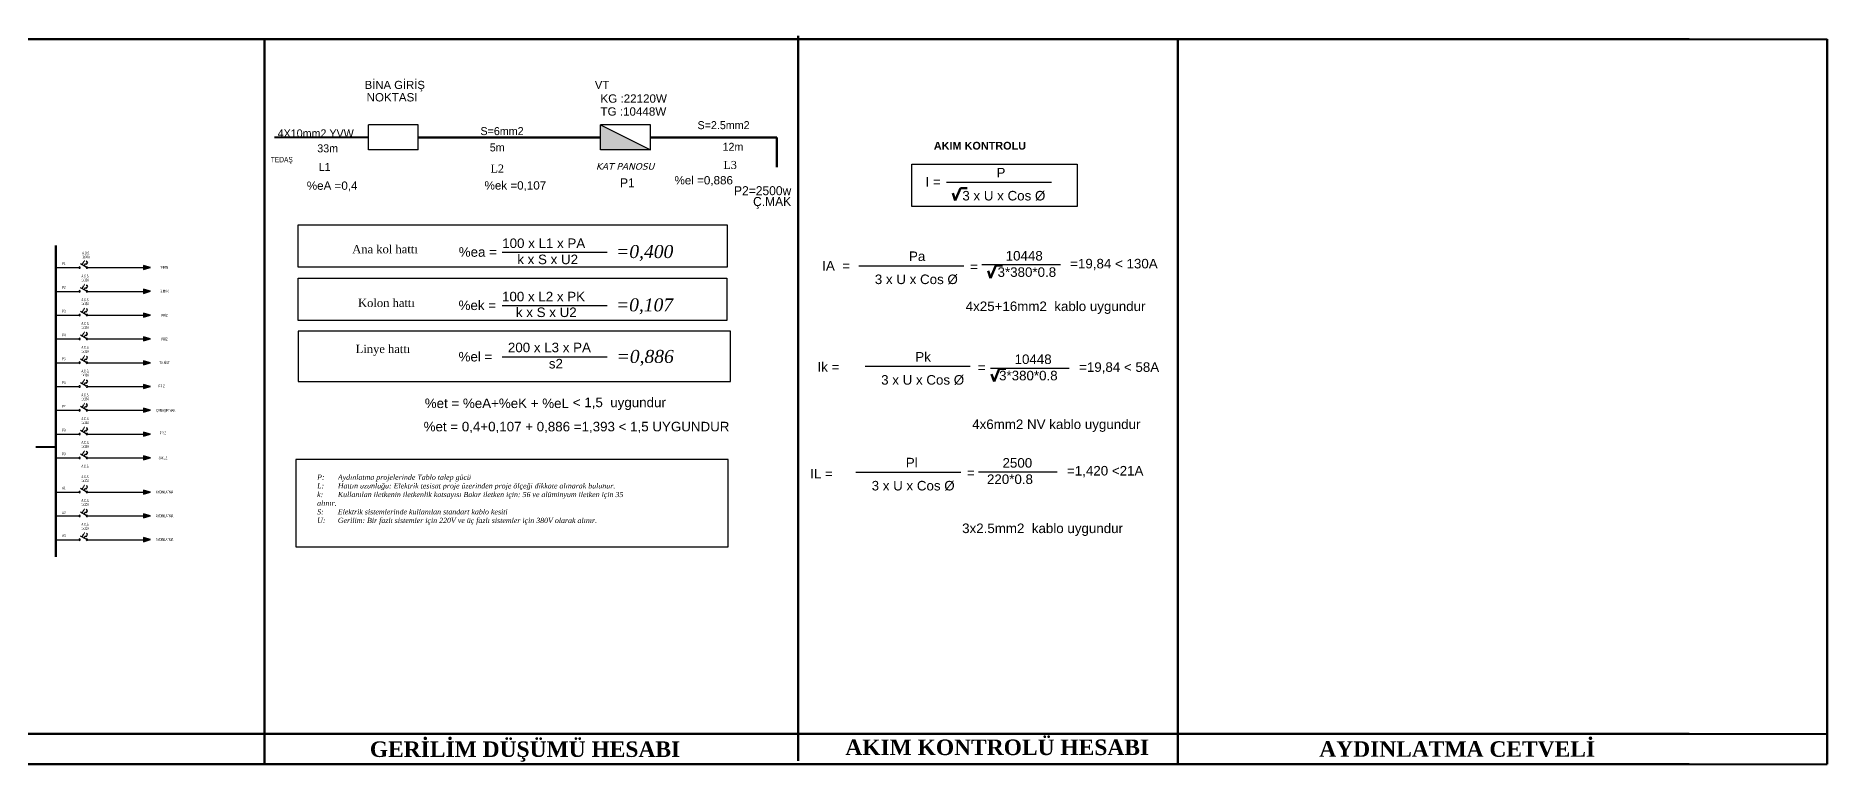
# Model space of a CAD drawing. Header units: millimetres. Extents: x -4521 to 20262, y 301 to 3092.
# Drawn here: x 5205 to 8664, y 572 to 1978 of the extents above; entities that cross this region are included whole.
import ezdxf
from ezdxf.enums import TextEntityAlignment as Align

# ---------------------------------------------------------------- set-up
doc = ezdxf.new("R2010")
doc.units = ezdxf.units.MM
for name, pattern in [('CONTINOUS', [0]), ('CONTINU', [0]), ('DASHDOT', [1, 0.5, -0.25, 0, -0.25]), ('DASHED', [0.75, 0.5, -0.25]), ('DUZ', [0])]:
    doc.linetypes.add(name, pattern=pattern)
for name, color, linetype in [('00-AYD', 2, 'Continuous'), ('AYDL', 10, 'Continuous'), ('DUAFONHATTI', 3, 'DASHDOT'), ('H', 2, 'DUZ'), ('KUVVETTEKHAT', 4, 'Continuous'), ('L4', 1, 'Continuous'), ('OPT_E_KOLON_SEMBOL', 3, 'Continuous'), ('SEMBOLLER', 7, 'Continuous'), ('TABLO', 2, 'Continuous'), ('TEKHAT', 2, 'Continuous'), ('YAZI5', 2, 'Continuous'), ('YAZI6', 2, 'Continuous')]:
    doc.layers.add(name, color=color, linetype=linetype)
for name, color, linetype, lineweight in [('ACIHAZ', 7, 'Continuous', 25), ('Ana Kolon Hattı', 11, 'Continuous', 60), ('Aydınlatma Hattı', 1, 'Continuous', 40), ('diyafon', 6, 'Continuous', 40), ('Genel', 4, 'CONTINOUS', 40), ('genell', 4, 'Continuous', 25), ('kolon', 5, 'Continuous', 25), ('Topraklama', 3, 'DASHED', 40), ('topraklamaa', 3, 'Continuous', 40), ('YAZI', 144, 'Continuous', 20), ('Yazılar', 4, 'Continuous', 30)]:
    doc.layers.add(name, color=color, linetype=linetype, lineweight=lineweight)
doc.styles.add('ERAY', font='arial.ttf', dxfattribs={"width": 0.8, "height": 20})
doc.styles.add('Grupcad', font='arial.ttf', dxfattribs={"width": 0.7})
doc.styles.add('Kablo Kesit Yazıları', font='timesi.ttf', dxfattribs={"height": 25})
doc.styles.add('Proje Pafta Yazıları', font='timesbd.ttf', dxfattribs={"height": 30})
doc.styles.add('SCRIPTS', font='wturkce.shx', dxfattribs={"width": 0.6, "height": 12.5})
doc.styles.get("Standard").update_dxf_attribs({"font": 'arial.ttf'})
doc.styles.add('TEVFIK-5', font='verdanai.ttf')
doc.styles.add('YAZI', font='arialbd.ttf')

# ---------------------------------------------------------------- blocks, each defined once
blk = doc.blocks.new('OPT_AOS')
at = {"layer": 'OPT_E_KOLON_SEMBOL', "color": 6}
blk.add_line((28.3, 14), (18.7, 30.8), dxfattribs=at)
for points in [[(18.1, 8.2), (11, 20.5), (5.2, 17.2), (-0.4, 27), (5.3, 30.3), (2.9, 34.4)], [(7.1, 1.9), (36.9, 18.9)]]:
    blk.add_lwpolyline(points, dxfattribs=at)
for centre in [(3.8, 0), (41.7, 0)]:
    blk.add_circle(centre, 3.79, dxfattribs=at)
at = {"layer": 'OPT_E_KOLON_SEMBOL', "color": 6, "linetype": 'Continuous'}
blk.add_solid([(22, 32.6), (15.4, 28.9), (13, 40.6)], dxfattribs=at)
blk = doc.blocks.new('ok')
at = {"layer": 'AYDL', "color": 4}
blk.add_solid([(0, -0.058), (-0.204, -0.001), (0, 0.058)], dxfattribs=at)
at = {"layer": 'SEMBOLLER', "color": 4}
for p, q in [((0, 0.058), (-0.204, -0.001)), ((0, -0.058), (0, 0.058)), ((-0.204, -0.001), (0, -0.058))]:
    blk.add_line(p, q, dxfattribs=at)

msp = doc.modelspace()

# ---------------------------------------------------------------- hatches: boundary and pattern name
at = {"layer": 'ACIHAZ'}
msp.add_hatch(color=4, dxfattribs=at).paths.add_polyline_path([(6391.798, 1758.273), (6295.51, 1806.417), (6295.51, 1758.273)])

# ---------------------------------------------------------------- linework, layer by layer
at = {"layer": 'ACIHAZ', "color": 4}
for p, q in [((5847.376, 1758.273), (5847.376, 1806.417)), ((5943.664, 1806.417), (5847.376, 1806.417)), ((5943.664, 1758.273), (5943.664, 1806.417)), ((6295.51, 1758.273), (6295.51, 1806.417)), ((6391.798, 1806.417), (6295.51, 1806.417)), ((6295.51, 1806.417), (6391.798, 1758.273)), ((6391.798, 1758.273), (6391.798, 1806.417)), ((5943.664, 1758.273), (5847.376, 1758.273)), ((5943.664, 1758.273), (5847.376, 1758.273)), ((6391.798, 1758.273), (6295.51, 1758.273)), ((6391.798, 1758.273), (6295.51, 1758.273))]:
    msp.add_line(p, q, dxfattribs=at)
at = {"layer": 'ACIHAZ', "color": 2}
for p, q in [((6963.532, 1695.969), (7166.311, 1695.969)), ((6105.759, 1560.507), (6308.539, 1560.507)), ((6794.576, 1534.491), (6997.355, 1534.491)), ((6105.412, 1457.588), (6308.191, 1457.588)), ((6105.412, 1358.338), (6308.191, 1358.338)), ((6806.789, 1340.276), (7009.568, 1340.276)), ((6788.444, 1136.007), (6991.224, 1136.007))]:
    msp.add_line(p, q, dxfattribs=at)
at = {"layer": 'Ana Kolon Hattı'}
for p, q in [((-3526.781, 1971.988), (8397.698, 1971.988)), ((5646.596, 571.949), (5646.596, 1971.949)), ((6677.287, 578.392), (6677.287, 1978.392)), ((7410.124, 571.959), (7410.124, 1971.959)), ((8664.04, 572.217), (8664.04, 1972.217)), ((-3526.781, 630.449), (8397.698, 630.449)), ((8397.698, 572.217), (-3526.781, 571.988))]:
    msp.add_line(p, q, dxfattribs=at)
at = {"layer": 'Aydınlatma Hattı'}
for p, q in [((8397.698, 1971.988), (8664.04, 1972.217)), ((8397.698, 630.449), (8397.698, 630.449)), ((8397.698, 630.449), (8664.04, 630.449)), ((8397.698, 572.217), (8664.04, 572.222))]:
    msp.add_line(p, q, dxfattribs=at)
at = {"layer": 'diyafon'}
msp.add_line((5847.376, 1782.345), (5666.108, 1782.345), dxfattribs=at)
at = {"layer": 'Genel', "linetype": 'CONTINU'}
msp.add_line((5205.32, 1184.656), (5245.407, 1184.656), dxfattribs=at)
at = {"layer": 'kolon', "linetype": 'Continuous'}
for points in [[(7215.683, 1648.632), (6896.91, 1648.632), (6896.91, 1730.264), (7215.683, 1730.264)], [(6539.963, 1531.521), (5712.018, 1531.521), (5712.018, 1613.153), (6539.963, 1613.153)], [(6539.616, 1428.602), (5711.67, 1428.602), (5711.67, 1510.234), (6539.616, 1510.234)], [(6546.748, 1408.038), (5711.67, 1408.038), (5711.67, 1310.865), (6546.748, 1310.865)], [(6542.181, 1160.25), (5707.103, 1160.25), (5707.103, 991.407), (6542.181, 991.407)]]:
    msp.add_lwpolyline(points, close=True, dxfattribs=at)
at = {"layer": 'KUVVETTEKHAT', "color": 3, "ltscale": 70}
for p, q in [((5245.415, 1530.902), (5288.298, 1530.902)), ((5305.208, 1530.902), (5412.991, 1530.897)), ((5245.414, 1484.972), (5288.297, 1484.972)), ((5305.207, 1484.972), (5412.99, 1484.968)), ((5245.412, 1439.042), (5288.295, 1439.042)), ((5305.205, 1439.042), (5412.988, 1439.038)), ((5245.411, 1393.112), (5288.293, 1393.112)), ((5305.203, 1393.112), (5412.986, 1393.108)), ((5245.409, 1347.182), (5288.291, 1347.182)), ((5305.202, 1347.183), (5412.984, 1347.178)), ((5245.414, 1301.253), (5288.297, 1301.253)), ((5305.207, 1301.253), (5412.99, 1301.248)), ((5245.405, 1255.323), (5288.287, 1255.323)), ((5305.198, 1255.323), (5412.98, 1255.319)), ((5245.414, 1209.393), (5288.297, 1209.393)), ((5305.207, 1209.393), (5412.99, 1209.389)), ((5245.414, 1163.463), (5288.297, 1163.463)), ((5305.207, 1163.463), (5412.99, 1163.459)), ((5245.399, 1097.281), (5288.282, 1097.281)), ((5305.192, 1097.281), (5412.975, 1097.277)), ((5245.399, 1051.351), (5288.282, 1051.351)), ((5305.192, 1051.351), (5412.975, 1051.347)), ((5245.399, 1005.421), (5288.282, 1005.421)), ((5305.192, 1005.422), (5412.975, 1005.417))]:
    msp.add_line(p, q, dxfattribs=at)
at = {"layer": 'L4', "ltscale": 15, "const_width": 4.55}
msp.add_lwpolyline([(5243.931, 1574.01), (5243.929, 971.971)], dxfattribs=at)
at = {"layer": 'Topraklama', "color": 2, "linetype": 'Continuous', "lineweight": 120}
for p, q in [((6295.51, 1782.345), (5943.664, 1782.345)), ((6391.798, 1782.345), (6635.935, 1782.345)), ((6391.798, 1782.345), (6635.935, 1782.345)), ((6635.935, 1782.345), (6635.935, 1724.479)), ((6975.895, 1674.309), (6980.585, 1660.254)), ((6980.585, 1660.254), (6990.702, 1684.508)), ((6990.702, 1684.508), (7003.492, 1684.508))]:
    msp.add_line(p, q, dxfattribs=at)
at = {"layer": 'Yazılar', "color": 2}
for p, q in [((7031.56, 1536.605), (7183.589, 1536.605)), ((7048.752, 1336.803), (7200.78, 1336.803)), ((7025.463, 1136.682), (7177.492, 1136.682))]:
    msp.add_line(p, q, dxfattribs=at)
at = {"layer": 'Yazılar', "color": 2, "linetype": 'Continuous', "lineweight": 120}
for p, q in [((7044.149, 1524.432), (7048.839, 1510.376)), ((7048.839, 1510.376), (7058.956, 1534.63)), ((7058.956, 1534.63), (7071.746, 1534.63)), ((7050.817, 1325.257), (7055.508, 1311.201)), ((7055.508, 1311.201), (7065.624, 1335.455)), ((7065.624, 1335.455), (7078.414, 1335.455))]:
    msp.add_line(p, q, dxfattribs=at)

# ---------------------------------------------------------------- block references
at = {"layer": 'DUAFONHATTI', "linetype": 'DUZ', "xscale": -0.3719645759021372, "yscale": 0.3719645757748092, "zscale": 0.371964575786169}
for p in [(5305.208, 1530.902), (5305.207, 1484.972), (5305.205, 1439.042), (5305.203, 1393.112), (5305.202, 1347.182), (5305.207, 1301.253), (5305.198, 1255.323), (5305.207, 1209.393), (5305.207, 1163.463), (5305.192, 1097.281), (5305.192, 1051.351), (5305.192, 1005.421)]:
    msp.add_blockref('OPT_AOS', p, dxfattribs=at)
at = {"layer": 'TABLO', "color": 1, "xscale": 67.9485859426729, "yscale": 67.9485859426729, "zscale": 67.9485859426729, "rotation": 180}
for p in [(5412.991, 1530.897), (5412.99, 1484.968), (5412.988, 1439.038), (5412.986, 1393.108), (5412.984, 1347.178), (5412.99, 1301.248), (5412.98, 1255.319), (5412.99, 1209.389), (5412.99, 1163.459), (5412.975, 1097.277), (5412.975, 1051.347), (5412.975, 1005.417)]:
    msp.add_blockref('ok', p, dxfattribs=at)

# ---------------------------------------------------------------- texts
at = {"layer": '00-AYD', "color": 2, "linetype": 'Continuous', "style": 'TEVFIK-5'}
msp.add_text('KAT PANOSU', height=12.7059, dxfattribs=at).set_placement((6286.78, 1719.933))
at = {"layer": 'ACIHAZ', "color": 4}
for s, height, p in [('BİNA GİRİŞ', 15.5876, (5840.312, 1875.824)), ('NOKTASI', 16.0496, (5843.857, 1851.674)), ('VT', 15.5876, (6284.574, 1875.824)), ('TG :10448W', 16.0496, (6295.464, 1824.27)), ('KG :22120W', 16.0496, (6295.464, 1849.239)), ('%%%eA =0,4', 16.0496, (5728.483, 1681.064)), ('%%%ek =0,107', 16.04961, (6071.674, 1681.496)), ('%%%el =0,886', 16.04961, (6438.463, 1691.486))]:
    msp.add_text(s, height=height, dxfattribs=at).set_placement(p)
at = {"layer": 'ACIHAZ', "color": 2}
for s, p in [('I =', (6922.971, 1687.239)), ('P', (7060.165, 1705.032)), ('  3 x U x Cos Ø', (6979.893, 1660.471)), ('%%%ea =', (6021.862, 1551.778)), ('100 x L1 x PA ', (6105.759, 1568.665)), ('k x S x U2', (6134.875, 1537.488)), ('Pa', (6891.209, 1543.554)), ('=', (7009.083, 1523.642)), ('  3 x U x Cos Ø', (6810.937, 1498.994)), ('%%%ek =', (6021.514, 1448.859)), ('100 x L2 x PK ', (6105.412, 1465.746)), ('k x S x U2', (6132.23, 1435.344)), ('200 x L3 x PA', (6116.735, 1367.401)), ('%%%el =', (6021.514, 1349.608)), ('s2', (6195.778, 1336.093)), ('Pk', (6903.422, 1349.339)), ('  3 x U x Cos Ø', (6823.15, 1304.778)), ('=', (7024.058, 1328.914)), (' < 1,5  uygundur', (6234.96, 1261.31)), ('%%%et = %%%eA+%%%eK + %%%eL', (5956.203, 1259.602)), ('%%%et = 0,4+0,107 + 0,886 =1,393 < 1,5 UYGUNDUR', (5954.059, 1214.616)), ('Pl', (6885.077, 1145.07)), ('  3 x U x Cos Ø', (6804.805, 1100.51)), ('=', (7002.923, 1125.411))]:
    msp.add_text(s, height=18.432, dxfattribs=at).set_placement(p)
at = {"layer": 'Aydınlatma Hattı', "char_height": 15.44775, "width": 23.31864, "attachment_point": 1, "style": 'Kablo Kesit Yazıları'}
for s, insert in [('{\\fTimes New Roman|b0|i0|c0|p18;\\C2;L\\fTimes New Roman|b0|i0|c162|p18;2}', (6083.305, 1729.858)), ('{\\fTimes New Roman|b0|i0|c0|p18;\\C2;L\\fTimes New Roman|b0|i0|c162|p18;3}', (6532.993, 1736.831))]:
    msp.add_mtext(s, dxfattribs=dict(at, insert=insert))
at = {"layer": 'Aydınlatma Hattı', "attachment_point": 1, "style": 'Kablo Kesit Yazıları'}
for s, width, insert, char_height in [('{\\fTimes New Roman|b0|i0|c162|p18;\\C2;Ana kol hattı}', 182.58721, (5816.123, 1574.447), 16.0496), ('{\\fTimes New Roman|b0|i1|c162|p18;\\C2;=0,400}', 170.10207, (6325.725, 1574.297), 25), ('{\\fTimes New Roman|b0|i0|c162|p18;\\C2;Kolon hattı}', 182.58721, (5827.405, 1470.753), 16.0496), ('{\\fTimes New Roman|b0|i1|c162|p18;\\C2;=0,107}', 170.10207, (6325.378, 1471.378), 25), ('{\\fTimes New Roman|b0|i0|c162|p18;\\C2;Linye hattı}', 163.24536, (5822.763, 1381.843), 16.0496), ('{\\fTimes New Roman|b0|i1|c162|p18;\\C2;=0,886}', 124.92959, (6326.626, 1371.81), 25)]:
    msp.add_mtext_dynamic_manual_height_columns(s, width=width, gutter_width=125, heights=[0], dxfattribs=dict(at, insert=insert, char_height=char_height))
at = {"layer": 'genell', "linetype": 'CONTINOUS', "style": 'Grupcad', "width": 0.7}
msp.add_text('TEDAŞ', height=10.4289, dxfattribs=at).set_placement((5680.213, 1739.359), align=Align.MIDDLE_CENTER)
at = {"layer": 'H', "color": 2, "style": 'SCRIPTS'}
for s, height, p in [('S=6mm2', 15.4477, (6063.803, 1786.707)), ('S=2.5mm2', 15.4477, (6482.923, 1798.206)), ('4X10mm2 YVW ', 15.44775, (5672.193, 1782.345)), ('33m', 15.4477, (5748.675, 1753.392)), ('5m', 15.4477, (6081.745, 1755.176)), ('12m', 15.4477, (6531.203, 1756.349)), ('L1', 15.4477, (5751.466, 1717.509)), ('P1', 17.3787, (6333.193, 1685.942)), ('P2=2500w', 17.3787, (6553.343, 1670.644)), ('Ç.MAK', 17.3787, (6590.105, 1649.772))]:
    msp.add_text(s, height=height, dxfattribs=at).set_placement(p)
at = {"layer": 'TEKHAT', "color": 4, "ltscale": 70, "style": 'ERAY', "width": 0.55}
for s, p in [('P1', (5256.199, 1535.759)), ('P2', (5256.199, 1489.829)), ('P3', (5256.197, 1443.899)), ('P4', (5256.195, 1397.969)), ('P5', (5256.193, 1352.04)), ('P6', (5256.199, 1306.11)), ('P7', (5256.19, 1260.18)), ('P8', (5256.199, 1214.25)), ('P9', (5256.199, 1168.32)), ('A1', (5256.198, 1102.585)), ('A2', (5256.198, 1054.779)), ('A3', (5256.198, 1010.725))]:
    msp.add_text(s, height=5.475, rotation=360, dxfattribs=at).set_placement(p)
at = {"layer": 'topraklamaa', "insert": (5748.375, 1131.013), "char_height": 10, "attachment_point": 1, "style": 'Kablo Kesit Yazıları'}
msp.add_mtext_dynamic_manual_height_columns('P:^IAydınlatma projelerinde Tablo talep gücü\\PL:^IHattın uzunluğu: Elektrik tesisat proje üzerinden proje ölçeği dikkate alınarak bulunur.\\Pk:^IKullanılan iletkenin iletkenlik katsayısı Bakır iletken için: 56 ve alüminyum iletken için 35\\Palınır.{\\fTimes New Roman|b0|i1|c162|p18;\\P}S:^IElektrik sistemlerinde kullanılan standart kablo kesiti\\PU:^IGerilim: Bir fazlı sistemler için 220V ve üç fazlı sistemler için 380V olarak alınır.', width=595.89387, gutter_width=30, heights=[142.618], dxfattribs=at)
at = {"layer": 'YAZI', "color": 7, "style": 'YAZI'}
msp.add_text('AKIM KONTROLU', height=15, dxfattribs=at).set_placement((6939.12, 1758.687))
at = {"layer": 'YAZI5', "color": 4, "ltscale": 15, "style": 'ERAY', "width": 0.55}
for s, height, p in [('fFIRIN', 5.475, (5453.148, 1531.349)), ('B.MAK', 5.475, (5453.77, 1485.217)), ('PRİZ', 5.475, (5453.768, 1439.287)), ('PRİZ', 5.475, (5453.766, 1393.357)), ('TV SİST', 5.475, (5453.77, 1348.053)), ('PRİZ', 5.475, (5448.103, 1302.962)), ('ÇAMAŞIR MAK.', 5.47502, (5456.693, 1254.371)), ('PRİZ', 5.475, (5450.638, 1212.352)), ('JAKUZİ', 5.475, (5451.552, 1163.876)), ('AYDINLATMA', 5.475, (5453.758, 1097.526)), ('AYDINLATMA', 5.475, (5453.754, 1051.596)), ('AYDINLATMA', 5.475, (5453.754, 1005.666))]:
    msp.add_text(s, height=height, rotation=360, dxfattribs=at).set_placement(p, align=Align.MIDDLE)
at = {"layer": 'YAZI6', "color": 4, "style": 'SCRIPTS', "width": 0.55}
for s, p in [('A.O.S.', (5302.409, 1558.879)), ('3x20A', (5302.345, 1551.166)), ('A.O.S.', (5300.746, 1514.726)), ('1x16A', (5300.683, 1507.012)), ('A.O.S.', (5300.745, 1468.796)), ('1x16A', (5300.681, 1461.083)), ('A.O.S.', (5300.743, 1422.867)), ('1x16A', (5300.679, 1415.153)), ('A.O.S.', (5300.741, 1376.937)), ('1x16A', (5300.677, 1369.223)), ('A.O.S.', (5300.746, 1331.007)), ('1x16A', (5300.683, 1323.293)), ('A.O.S.', (5300.737, 1285.077)), ('1x16A', (5300.673, 1277.363)), ('A.O.S.', (5300.746, 1239.147)), ('1x16A', (5300.683, 1231.433)), ('A.O.S.', (5300.746, 1193.217)), ('1x16A', (5300.683, 1185.504)), ('A.O.S.', (5300.731, 1147.288)), ('A.O.S.', (5300.731, 1127.035)), ('1x10A', (5300.667, 1119.322)), ('A.O.S.', (5300.731, 1081.105)), ('1x10A', (5300.667, 1073.392)), ('A.O.S.', (5300.731, 1035.176)), ('1x10A', (5300.667, 1027.462))]:
    msp.add_text(s, height=5.475, dxfattribs=at).set_placement(p, align=Align.MIDDLE)
at = {"layer": 'Yazılar', "color": 2}
for s, p in [('10448', (7077.875, 1544.46)), ('IA  = ', (6723.654, 1525.133)), ('  3*380*0.8', (7047.895, 1512.919)), ('=19,84 < 130A', (7202.416, 1529.294)), ('4x25+16mm2  kablo uygundur ', (7000.707, 1446.928)), ('Ik = ', (6714.526, 1329.845)), ('10448', (7095.067, 1344.658)), ('3*380*0.8', (7065.087, 1313.117)), ('=19,84 < 58A', (7219.608, 1329.492)), ('4x6mm2 NV kablo uygundur ', (7013.23, 1219.13)), ('IL = ', (6700.432, 1123.736)), ('2500', (7071.779, 1144.537)), ('=1,420 <21A', (7196.319, 1129.371)), ('220*0.8', (7041.798, 1112.996)), ('3x2.5mm2  kablo uygundur ', (6993.831, 1018.18))]:
    msp.add_text(s, height=18.432, dxfattribs=at).set_placement(p)
at = {"layer": 'Yazılar', "style": 'Proje Pafta Yazıları'}
for s, p in [('GERİLİM DÜŞÜMÜ HESABI', (5850.215, 585.908)), ('AKIM KONTROLÜ HESABI', (6768.168, 589.55)), ('AYDINLATMA CETVELİ ', (7683.327, 586.217))]:
    msp.add_text(s, height=30, dxfattribs=at).set_placement(p)

doc.saveas('drawing.dxf')
